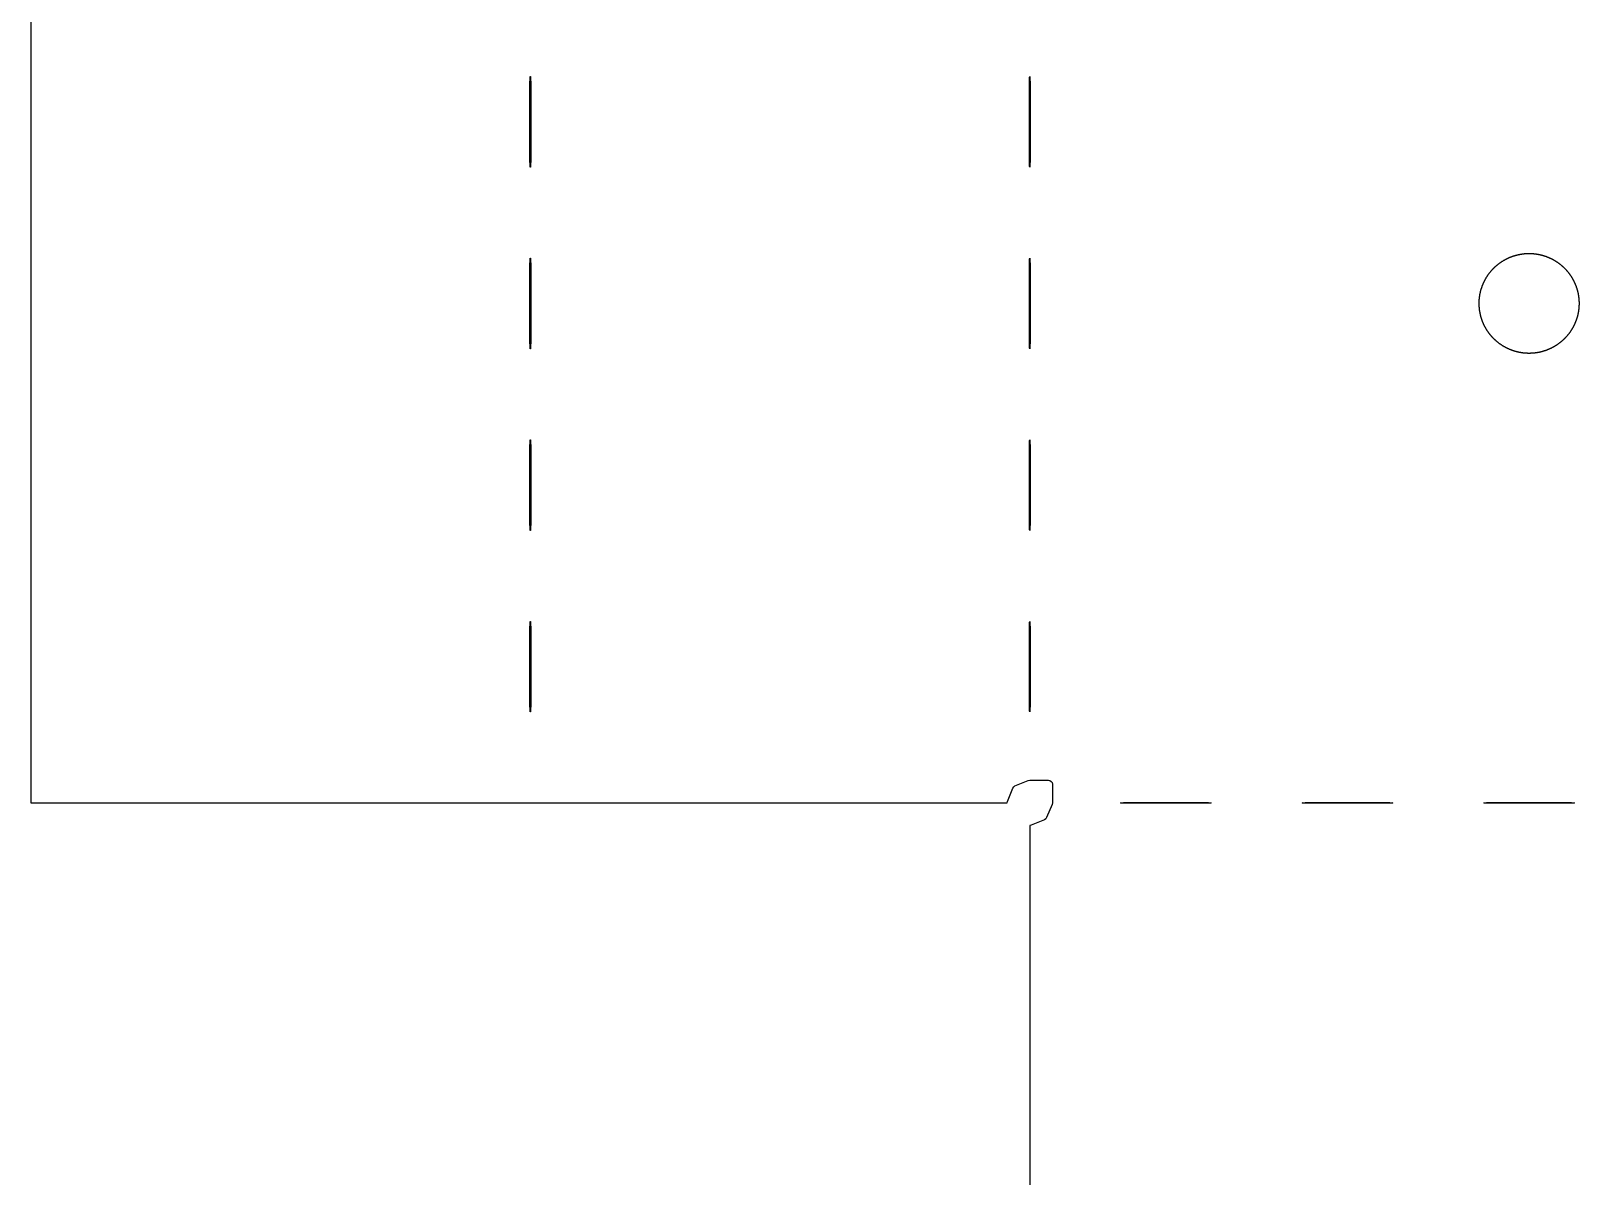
# Model space of a CAD drawing. Header units: metres. Extents: x -73 to 372, y -34 to 331.
# Drawn here: x 60.7 to 139.5, y 24.6 to 82.8 of the extents above; entities that cross this region are included whole.
import ezdxf

# ---------------------------------------------------------------- set-up
doc = ezdxf.new("R2010")
doc.units = ezdxf.units.M

msp = doc.modelspace()

# ---------------------------------------------------------------- linework, layer by layer
for points in [[(60.74, 94.359), (60.74, 43.579), (60.74, 43.576), (60.743, 43.572), (60.746, 43.57), (60.75, 43.569), (86.14, 43.569), (110.387, 43.569), (110.402, 43.646), (110.681, 44.32), (110.725, 44.385), (110.789, 44.428), (111.463, 44.707), (111.54, 44.722), (112.492, 44.722), (112.569, 44.707), (112.634, 44.664), (112.677, 44.599), (112.692, 44.522), (112.692, 43.569), (112.677, 43.493), (112.398, 42.819), (112.355, 42.754), (112.29, 42.711), (111.616, 42.432), (111.54, 42.417), (111.54, 18.169)], [(86.121, 80.007), (86.121, 80.007), (86.122, 80.201), (86.122, 80.201), (86.126, 80.366), (86.126, 80.366), (86.132, 80.476), (86.132, 80.476), (86.139, 80.51), (86.139, 80.51), (86.139, 80.51), (86.139, 80.511), (86.14, 80.511), (86.14, 80.51), (86.14, 80.51), (86.141, 80.51), (86.147, 80.476), (86.147, 80.476), (86.153, 80.366), (86.153, 80.366), (86.157, 80.201), (86.157, 80.201), (86.159, 80.007), (86.159, 80.007), (86.159, 76.405), (86.159, 76.405), (86.157, 76.21), (86.157, 76.21), (86.153, 76.046), (86.153, 76.046), (86.147, 75.936), (86.147, 75.935), (86.141, 75.902), (86.14, 75.902), (86.14, 75.901), (86.14, 75.901), (86.139, 75.901), (86.139, 75.901), (86.139, 75.902), (86.139, 75.902), (86.132, 75.935), (86.132, 75.936), (86.126, 76.046), (86.126, 76.046), (86.122, 76.21), (86.122, 76.21), (86.121, 76.405), (86.121, 76.405), (86.121, 80.007)], [(111.521, 80.007), (111.521, 80.007), (111.522, 80.201), (111.522, 80.201), (111.526, 80.366), (111.526, 80.366), (111.532, 80.476), (111.532, 80.476), (111.539, 80.51), (111.539, 80.51), (111.539, 80.51), (111.539, 80.511), (111.54, 80.511), (111.54, 80.51), (111.54, 80.51), (111.541, 80.51), (111.547, 80.476), (111.547, 80.476), (111.553, 80.366), (111.553, 80.366), (111.557, 80.201), (111.557, 80.201), (111.559, 80.007), (111.559, 80.007), (111.559, 76.405), (111.559, 76.405), (111.557, 76.21), (111.557, 76.21), (111.553, 76.046), (111.553, 76.046), (111.547, 75.936), (111.547, 75.935), (111.541, 75.902), (111.54, 75.902), (111.54, 75.901), (111.54, 75.901), (111.539, 75.901), (111.539, 75.901), (111.539, 75.902), (111.539, 75.902), (111.532, 75.935), (111.532, 75.936), (111.526, 76.046), (111.526, 76.046), (111.522, 76.21), (111.522, 76.21), (111.521, 76.405), (111.521, 76.405), (111.521, 80.007)], [(86.121, 70.771), (86.121, 70.771), (86.122, 70.965), (86.122, 70.965), (86.126, 71.13), (86.126, 71.13), (86.132, 71.24), (86.132, 71.24), (86.139, 71.273), (86.139, 71.274), (86.139, 71.274), (86.139, 71.274), (86.14, 71.274), (86.14, 71.274), (86.14, 71.274), (86.141, 71.273), (86.147, 71.24), (86.147, 71.24), (86.153, 71.13), (86.153, 71.13), (86.157, 70.965), (86.157, 70.965), (86.159, 70.771), (86.159, 70.771), (86.159, 67.168), (86.159, 67.168), (86.157, 66.974), (86.157, 66.974), (86.153, 66.809), (86.153, 66.809), (86.147, 66.699), (86.147, 66.699), (86.141, 66.666), (86.14, 66.665), (86.14, 66.665), (86.14, 66.665), (86.139, 66.665), (86.139, 66.665), (86.139, 66.665), (86.139, 66.666), (86.132, 66.699), (86.132, 66.699), (86.126, 66.809), (86.126, 66.809), (86.122, 66.974), (86.122, 66.974), (86.121, 67.168), (86.121, 67.168), (86.121, 70.771)], [(111.521, 70.771), (111.521, 70.771), (111.522, 70.965), (111.522, 70.965), (111.526, 71.13), (111.526, 71.13), (111.532, 71.24), (111.532, 71.24), (111.539, 71.273), (111.539, 71.274), (111.539, 71.274), (111.539, 71.274), (111.54, 71.274), (111.54, 71.274), (111.54, 71.274), (111.541, 71.273), (111.547, 71.24), (111.547, 71.24), (111.553, 71.13), (111.553, 71.13), (111.557, 70.965), (111.557, 70.965), (111.559, 70.771), (111.559, 70.771), (111.559, 67.168), (111.559, 67.168), (111.557, 66.974), (111.557, 66.974), (111.553, 66.809), (111.553, 66.809), (111.547, 66.699), (111.547, 66.699), (111.541, 66.666), (111.54, 66.665), (111.54, 66.665), (111.54, 66.665), (111.539, 66.665), (111.539, 66.665), (111.539, 66.665), (111.539, 66.666), (111.532, 66.699), (111.532, 66.699), (111.526, 66.809), (111.526, 66.809), (111.522, 66.974), (111.522, 66.974), (111.521, 67.168), (111.521, 67.168), (111.521, 70.771)], [(134.4, 68.97), (134.4, 68.978), (134.4, 68.992), (134.4, 68.992), (134.4, 69.006), (134.4, 69.006), (134.4, 69.02), (134.4, 69.02), (134.4, 69.035), (134.4, 69.035), (134.401, 69.049), (134.401, 69.049), (134.401, 69.063), (134.401, 69.063), (134.402, 69.077), (134.402, 69.077), (134.403, 69.092), (134.403, 69.092), (134.403, 69.106), (134.403, 69.106), (134.404, 69.12), (134.404, 69.12), (134.405, 69.134), (134.405, 69.134), (134.406, 69.149), (134.406, 69.149), (134.407, 69.163), (134.407, 69.163), (134.408, 69.177), (134.408, 69.177), (134.409, 69.191), (134.409, 69.191), (134.411, 69.205), (134.411, 69.205), (134.412, 69.22), (134.412, 69.22), (134.413, 69.234), (134.413, 69.234), (134.415, 69.248), (134.415, 69.248), (134.417, 69.262), (134.417, 69.262), (134.418, 69.276), (134.418, 69.276), (134.42, 69.29), (134.42, 69.29), (134.422, 69.304), (134.422, 69.305), (134.424, 69.319), (134.424, 69.319), (134.426, 69.333), (134.426, 69.333), (134.428, 69.347), (134.428, 69.347), (134.43, 69.361), (134.43, 69.361), (134.432, 69.375), (134.432, 69.375), (134.434, 69.389), (134.435, 69.389), (134.437, 69.403), (134.437, 69.403), (134.439, 69.417), (134.439, 69.417), (134.442, 69.431), (134.442, 69.431), (134.445, 69.445), (134.445, 69.445), (134.447, 69.459), (134.447, 69.459), (134.45, 69.473), (134.45, 69.473), (134.453, 69.487), (134.453, 69.487), (134.456, 69.501), (134.456, 69.501), (134.459, 69.515), (134.459, 69.515), (134.462, 69.529), (134.462, 69.529), (134.465, 69.543), (134.465, 69.543), (134.468, 69.557), (134.468, 69.557), (134.472, 69.571), (134.472, 69.571), (134.475, 69.584), (134.475, 69.584), (134.479, 69.598), (134.479, 69.598), (134.482, 69.612), (134.482, 69.612), (134.486, 69.626), (134.486, 69.626), (134.49, 69.64), (134.49, 69.64), (134.493, 69.653), (134.493, 69.653), (134.497, 69.667), (134.497, 69.667), (134.501, 69.681), (134.501, 69.681), (134.505, 69.694), (134.505, 69.694), (134.509, 69.708), (134.509, 69.708), (134.514, 69.722), (134.514, 69.722), (134.518, 69.735), (134.518, 69.735), (134.522, 69.749), (134.522, 69.749), (134.527, 69.762), (134.527, 69.762), (134.531, 69.776), (134.531, 69.776), (134.536, 69.789), (134.536, 69.789), (134.54, 69.803), (134.54, 69.803), (134.545, 69.816), (134.545, 69.816), (134.55, 69.83), (134.55, 69.83), (134.555, 69.843), (134.555, 69.843), (134.56, 69.857), (134.56, 69.857), (134.565, 69.87), (134.565, 69.87), (134.57, 69.883), (134.57, 69.883), (134.575, 69.896), (134.575, 69.897), (134.58, 69.91), (134.58, 69.91), (134.585, 69.923), (134.585, 69.923), (134.591, 69.936), (134.591, 69.936), (134.596, 69.949), (134.596, 69.949), (134.602, 69.962), (134.602, 69.963), (134.607, 69.976), (134.607, 69.976), (134.613, 69.989), (134.613, 69.989), (134.619, 70.002), (134.619, 70.002), (134.625, 70.015), (134.625, 70.015), (134.631, 70.028), (134.631, 70.028), (134.636, 70.041), (134.637, 70.041), (134.643, 70.054), (134.643, 70.054), (134.649, 70.066), (134.649, 70.066), (134.655, 70.079), (134.655, 70.079), (134.661, 70.092), (134.661, 70.092), (134.667, 70.105), (134.667, 70.105), (134.674, 70.118), (134.674, 70.118), (134.68, 70.13), (134.68, 70.13), (134.687, 70.143), (134.687, 70.143), (134.694, 70.156), (134.694, 70.156), (134.7, 70.168), (134.7, 70.168), (134.707, 70.181), (134.707, 70.181), (134.714, 70.193), (134.714, 70.193), (134.721, 70.206), (134.721, 70.206), (134.728, 70.218), (134.728, 70.218), (134.735, 70.23), (134.735, 70.231), (134.742, 70.243), (134.742, 70.243), (134.749, 70.255), (134.749, 70.255), (134.756, 70.267), (134.756, 70.267), (134.764, 70.28), (134.764, 70.28), (134.771, 70.292), (134.771, 70.292), (134.778, 70.304), (134.778, 70.304), (134.786, 70.316), (134.786, 70.316), (134.794, 70.328), (134.794, 70.328), (134.801, 70.34), (134.801, 70.34), (134.809, 70.352), (134.809, 70.352), (134.817, 70.364), (134.817, 70.364), (134.825, 70.376), (134.825, 70.376), (134.832, 70.388), (134.833, 70.388), (134.84, 70.4), (134.841, 70.4), (134.849, 70.411), (134.849, 70.411), (134.857, 70.423), (134.857, 70.423), (134.865, 70.435), (134.865, 70.435), (134.873, 70.446), (134.873, 70.446), (134.881, 70.458), (134.881, 70.458), (134.89, 70.47), (134.89, 70.47), (134.898, 70.481), (134.898, 70.481), (134.907, 70.492), (134.907, 70.492), (134.915, 70.504), (134.915, 70.504), (134.924, 70.515), (134.924, 70.515), (134.933, 70.526), (134.933, 70.526), (134.941, 70.538), (134.942, 70.538), (134.95, 70.549), (134.95, 70.549), (134.959, 70.56), (134.959, 70.56), (134.968, 70.571), (134.968, 70.571), (134.977, 70.582), (134.977, 70.582), (134.986, 70.593), (134.986, 70.593), (134.995, 70.604), (134.995, 70.604), (135.005, 70.615), (135.005, 70.615), (135.014, 70.626), (135.014, 70.626), (135.023, 70.637), (135.023, 70.637), (135.033, 70.647), (135.033, 70.647), (135.042, 70.658), (135.042, 70.658), (135.052, 70.669), (135.052, 70.669), (135.061, 70.679), (135.061, 70.679), (135.071, 70.69), (135.071, 70.69), (135.08, 70.7), (135.08, 70.7), (135.09, 70.711), (135.09, 70.711), (135.1, 70.721), (135.1, 70.721), (135.11, 70.731), (135.11, 70.731), (135.12, 70.741), (135.12, 70.741), (135.13, 70.752), (135.13, 70.752), (135.14, 70.762), (135.14, 70.762), (135.15, 70.772), (135.15, 70.772), (135.16, 70.782), (135.16, 70.782), (135.17, 70.792), (135.17, 70.792), (135.18, 70.802), (135.18, 70.802), (135.191, 70.812), (135.191, 70.812), (135.201, 70.821), (135.201, 70.821), (135.212, 70.831), (135.212, 70.831), (135.222, 70.841), (135.222, 70.841), (135.233, 70.85), (135.233, 70.85), (135.243, 70.86), (135.243, 70.86), (135.254, 70.869), (135.254, 70.869), (135.264, 70.879), (135.264, 70.879), (135.275, 70.888), (135.275, 70.888), (135.286, 70.897), (135.286, 70.898), (135.297, 70.907), (135.297, 70.907), (135.308, 70.916), (135.308, 70.916), (135.319, 70.925), (135.319, 70.925), (135.33, 70.934), (135.33, 70.934), (135.341, 70.943), (135.341, 70.943), (135.352, 70.952), (135.352, 70.952), (135.363, 70.961), (135.363, 70.961), (135.374, 70.97), (135.374, 70.97), (135.385, 70.978), (135.385, 70.979), (135.397, 70.987), (135.397, 70.987), (135.408, 70.996), (135.408, 70.996), (135.419, 71.004), (135.42, 71.004), (135.431, 71.013), (135.431, 71.013), (135.442, 71.021), (135.442, 71.021), (135.454, 71.03), (135.454, 71.03), (135.466, 71.038), (135.466, 71.038), (135.477, 71.046), (135.477, 71.046), (135.489, 71.054), (135.489, 71.054), (135.501, 71.063), (135.501, 71.063), (135.512, 71.071), (135.512, 71.071), (135.524, 71.079), (135.524, 71.079), (135.536, 71.086), (135.536, 71.086), (135.548, 71.094), (135.548, 71.094), (135.56, 71.102), (135.56, 71.102), (135.572, 71.11), (135.572, 71.11), (135.584, 71.117), (135.584, 71.117), (135.596, 71.125), (135.596, 71.125), (135.608, 71.132), (135.608, 71.133), (135.62, 71.14), (135.62, 71.14), (135.632, 71.147), (135.632, 71.147), (135.645, 71.155), (135.645, 71.155), (135.657, 71.162), (135.657, 71.162), (135.669, 71.169), (135.669, 71.169), (135.682, 71.176), (135.682, 71.176), (135.694, 71.183), (135.694, 71.183), (135.706, 71.19), (135.707, 71.19), (135.719, 71.197), (135.719, 71.197), (135.731, 71.204), (135.732, 71.204), (135.744, 71.211), (135.744, 71.211), (135.757, 71.217), (135.757, 71.217), (135.769, 71.224), (135.769, 71.224), (135.782, 71.23), (135.782, 71.23), (135.795, 71.237), (135.795, 71.237), (135.807, 71.243), (135.807, 71.243), (135.82, 71.25), (135.82, 71.25), (135.833, 71.256), (135.833, 71.256), (135.846, 71.262), (135.846, 71.262), (135.859, 71.268), (135.859, 71.268), (135.872, 71.274), (135.872, 71.274), (135.885, 71.28), (135.885, 71.28), (135.898, 71.286), (135.898, 71.286), (135.911, 71.292), (135.911, 71.292), (135.924, 71.297), (135.924, 71.297), (135.937, 71.303), (135.937, 71.303), (135.95, 71.309), (135.95, 71.309), (135.963, 71.314), (135.963, 71.314), (135.976, 71.32), (135.976, 71.32), (135.989, 71.325), (135.989, 71.325), (136.003, 71.33), (136.003, 71.33), (136.016, 71.336), (136.016, 71.336), (136.029, 71.341), (136.029, 71.341), (136.042, 71.346), (136.043, 71.346), (136.056, 71.351), (136.056, 71.351), (136.069, 71.356), (136.069, 71.356), (136.083, 71.361), (136.083, 71.361), (136.096, 71.365), (136.096, 71.365), (136.109, 71.37), (136.11, 71.37), (136.123, 71.375), (136.123, 71.375), (136.136, 71.379), (136.137, 71.379), (136.15, 71.384), (136.15, 71.384), (136.164, 71.388), (136.164, 71.388), (136.177, 71.392), (136.177, 71.392), (136.191, 71.397), (136.191, 71.397), (136.204, 71.401), (136.204, 71.401), (136.218, 71.405), (136.218, 71.405), (136.232, 71.409), (136.232, 71.409), (136.245, 71.413), (136.246, 71.413), (136.259, 71.417), (136.259, 71.417), (136.273, 71.42), (136.273, 71.42), (136.287, 71.424), (136.287, 71.424), (136.3, 71.428), (136.301, 71.428), (136.314, 71.431), (136.314, 71.431), (136.328, 71.435), (136.328, 71.435), (136.342, 71.438), (136.342, 71.438), (136.356, 71.441), (136.356, 71.442), (136.37, 71.445), (136.37, 71.445), (136.384, 71.448), (136.384, 71.448), (136.397, 71.451), (136.398, 71.451), (136.411, 71.454), (136.412, 71.454), (136.425, 71.457), (136.425, 71.457), (136.439, 71.46), (136.439, 71.46), (136.453, 71.463), (136.453, 71.463), (136.467, 71.465), (136.467, 71.465), (136.481, 71.468), (136.481, 71.468), (136.495, 71.47), (136.495, 71.47), (136.509, 71.473), (136.509, 71.473), (136.523, 71.475), (136.524, 71.475), (136.538, 71.477), (136.538, 71.477), (136.552, 71.48), (136.552, 71.48), (136.566, 71.482), (136.566, 71.482), (136.58, 71.484), (136.58, 71.484), (136.594, 71.486), (136.594, 71.486), (136.608, 71.488), (136.608, 71.488), (136.622, 71.49), (136.622, 71.49), (136.636, 71.491), (136.636, 71.491), (136.651, 71.493), (136.651, 71.493), (136.665, 71.495), (136.665, 71.495), (136.679, 71.496), (136.679, 71.496), (136.693, 71.497), (136.693, 71.497), (136.707, 71.499), (136.707, 71.499), (136.721, 71.5), (136.722, 71.5), (136.736, 71.501), (136.736, 71.501), (136.75, 71.502), (136.75, 71.502), (136.764, 71.503), (136.764, 71.503), (136.778, 71.504), (136.778, 71.504), (136.793, 71.505), (136.793, 71.505), (136.807, 71.506), (136.807, 71.506), (136.821, 71.507), (136.821, 71.507), (136.835, 71.507), (136.835, 71.507), (136.849, 71.508), (136.85, 71.508), (136.864, 71.508), (136.864, 71.508), (136.878, 71.509), (136.878, 71.509), (136.892, 71.509), (136.892, 71.509), (136.906, 71.509), (136.907, 71.509), (136.921, 71.509), (136.921, 71.509), (136.935, 71.509), (136.935, 71.509), (136.949, 71.509), (136.949, 71.509), (136.963, 71.509), (136.964, 71.509), (136.978, 71.509), (136.978, 71.509), (136.992, 71.509), (136.992, 71.509), (137.006, 71.509), (137.006, 71.509), (137.02, 71.508), (137.021, 71.508), (137.035, 71.508), (137.035, 71.508), (137.049, 71.507), (137.049, 71.507), (137.063, 71.506), (137.063, 71.506), (137.077, 71.506), (137.078, 71.506), (137.092, 71.505), (137.092, 71.505), (137.106, 71.504), (137.106, 71.504), (137.12, 71.503), (137.12, 71.503), (137.134, 71.502), (137.134, 71.502), (137.149, 71.501), (137.149, 71.501), (137.163, 71.5), (137.163, 71.5), (137.177, 71.498), (137.177, 71.498), (137.191, 71.497), (137.191, 71.497), (137.205, 71.496), (137.205, 71.496), (137.219, 71.494), (137.22, 71.494), (137.234, 71.492), (137.234, 71.492), (137.248, 71.491), (137.248, 71.491), (137.262, 71.489), (137.262, 71.489), (137.276, 71.487), (137.276, 71.487), (137.29, 71.485), (137.29, 71.485), (137.304, 71.483), (137.304, 71.483), (137.318, 71.481), (137.319, 71.481), (137.333, 71.479), (137.333, 71.479), (137.347, 71.477), (137.347, 71.477), (137.361, 71.474), (137.361, 71.474), (137.375, 71.472), (137.375, 71.472), (137.389, 71.469), (137.389, 71.469), (137.403, 71.467), (137.403, 71.467), (137.417, 71.464), (137.417, 71.464), (137.431, 71.462), (137.431, 71.462), (137.445, 71.459), (137.445, 71.459), (137.459, 71.456), (137.459, 71.456), (137.473, 71.453), (137.473, 71.453), (137.487, 71.45), (137.487, 71.45), (137.501, 71.447), (137.501, 71.447), (137.514, 71.444), (137.514, 71.444), (137.528, 71.44), (137.528, 71.44), (137.542, 71.437), (137.542, 71.437), (137.556, 71.434), (137.556, 71.434), (137.57, 71.43), (137.57, 71.43), (137.584, 71.427), (137.584, 71.426), (137.597, 71.423), (137.597, 71.423), (137.611, 71.419), (137.611, 71.419), (137.625, 71.415), (137.625, 71.415), (137.639, 71.411), (137.639, 71.411), (137.652, 71.407), (137.652, 71.407), (137.666, 71.403), (137.666, 71.403), (137.68, 71.399), (137.68, 71.399), (137.693, 71.395), (137.693, 71.395), (137.707, 71.391), (137.707, 71.391), (137.72, 71.387), (137.72, 71.386), (137.734, 71.382), (137.734, 71.382), (137.747, 71.378), (137.748, 71.378), (137.761, 71.373), (137.761, 71.373), (137.774, 71.368), (137.775, 71.368), (137.788, 71.364), (137.788, 71.364), (137.801, 71.359), (137.801, 71.359), (137.815, 71.354), (137.815, 71.354), (137.828, 71.349), (137.828, 71.349), (137.841, 71.344), (137.842, 71.344), (137.855, 71.339), (137.855, 71.339), (137.868, 71.334), (137.868, 71.334), (137.881, 71.328), (137.881, 71.328), (137.894, 71.323), (137.895, 71.323), (137.908, 71.318), (137.908, 71.318), (137.921, 71.312), (137.921, 71.312), (137.934, 71.307), (137.934, 71.307), (137.947, 71.301), (137.947, 71.301), (137.96, 71.295), (137.96, 71.295), (137.973, 71.29), (137.973, 71.29), (137.986, 71.284), (137.986, 71.284), (137.999, 71.278), (137.999, 71.278), (138.012, 71.272), (138.012, 71.272), (138.025, 71.266), (138.025, 71.266), (138.038, 71.26), (138.038, 71.26), (138.051, 71.254), (138.051, 71.254), (138.064, 71.247), (138.064, 71.247), (138.076, 71.241), (138.076, 71.241), (138.089, 71.235), (138.089, 71.235), (138.102, 71.228), (138.102, 71.228), (138.114, 71.221), (138.114, 71.221), (138.127, 71.215), (138.127, 71.215), (138.14, 71.208), (138.14, 71.208), (138.152, 71.201), (138.152, 71.201), (138.165, 71.195), (138.165, 71.195), (138.177, 71.188), (138.177, 71.188), (138.19, 71.181), (138.19, 71.181), (138.202, 71.174), (138.202, 71.174), (138.214, 71.167), (138.214, 71.166), (138.227, 71.159), (138.227, 71.159), (138.239, 71.152), (138.239, 71.152), (138.251, 71.145), (138.251, 71.145), (138.263, 71.137), (138.263, 71.137), (138.275, 71.13), (138.275, 71.13), (138.288, 71.122), (138.288, 71.122), (138.3, 71.115), (138.3, 71.115), (138.312, 71.107), (138.312, 71.107), (138.324, 71.099), (138.324, 71.099), (138.335, 71.092), (138.336, 71.092), (138.347, 71.084), (138.347, 71.084), (138.359, 71.076), (138.359, 71.076), (138.371, 71.068), (138.371, 71.068), (138.383, 71.06), (138.383, 71.06), (138.394, 71.052), (138.395, 71.051), (138.406, 71.043), (138.406, 71.043), (138.418, 71.035), (138.418, 71.035), (138.429, 71.027), (138.429, 71.027), (138.441, 71.018), (138.441, 71.018), (138.452, 71.01), (138.452, 71.01), (138.464, 71.001), (138.464, 71.001), (138.475, 70.993), (138.475, 70.993), (138.486, 70.984), (138.487, 70.984), (138.498, 70.975), (138.498, 70.975), (138.509, 70.967), (138.509, 70.967), (138.52, 70.958), (138.52, 70.958), (138.531, 70.949), (138.531, 70.949), (138.542, 70.94), (138.542, 70.94), (138.553, 70.931), (138.553, 70.931), (138.564, 70.922), (138.564, 70.922), (138.575, 70.913), (138.575, 70.913), (138.586, 70.903), (138.586, 70.903), (138.597, 70.894), (138.597, 70.894), (138.608, 70.885), (138.608, 70.885), (138.619, 70.875), (138.619, 70.875), (138.629, 70.866), (138.629, 70.866), (138.64, 70.857), (138.64, 70.856), (138.65, 70.847), (138.65, 70.847), (138.661, 70.837), (138.661, 70.837), (138.671, 70.828), (138.671, 70.828), (138.682, 70.818), (138.682, 70.818), (138.692, 70.808), (138.692, 70.808), (138.702, 70.798), (138.702, 70.798), (138.713, 70.788), (138.713, 70.788), (138.723, 70.778), (138.723, 70.778), (138.733, 70.768), (138.733, 70.768), (138.743, 70.758), (138.743, 70.758), (138.753, 70.748), (138.753, 70.748), (138.763, 70.738), (138.763, 70.738), (138.773, 70.728), (138.773, 70.728), (138.783, 70.717), (138.783, 70.717), (138.792, 70.707), (138.793, 70.707), (138.802, 70.696), (138.802, 70.696), (138.812, 70.686), (138.812, 70.686), (138.821, 70.675), (138.822, 70.675), (138.831, 70.665), (138.831, 70.665), (138.84, 70.654), (138.841, 70.654), (138.85, 70.644), (138.85, 70.643), (138.859, 70.633), (138.859, 70.633), (138.869, 70.622), (138.869, 70.622), (138.878, 70.611), (138.878, 70.611), (138.887, 70.6), (138.887, 70.6), (138.896, 70.589), (138.896, 70.589), (138.905, 70.578), (138.905, 70.578), (138.914, 70.567), (138.914, 70.567), (138.923, 70.556), (138.923, 70.556), (138.932, 70.545), (138.932, 70.545), (138.941, 70.534), (138.941, 70.534), (138.95, 70.522), (138.95, 70.522), (138.958, 70.511), (138.958, 70.511), (138.967, 70.5), (138.967, 70.5), (138.975, 70.488), (138.975, 70.488), (138.984, 70.477), (138.984, 70.477), (138.992, 70.465), (138.992, 70.465), (139.001, 70.454), (139.001, 70.454), (139.009, 70.442), (139.009, 70.442), (139.017, 70.431), (139.017, 70.431), (139.025, 70.419), (139.025, 70.419), (139.033, 70.407), (139.034, 70.407), (139.042, 70.396), (139.042, 70.395), (139.049, 70.384), (139.05, 70.384), (139.057, 70.372), (139.057, 70.372), (139.065, 70.36), (139.065, 70.36), (139.073, 70.348), (139.073, 70.348), (139.081, 70.336), (139.081, 70.336), (139.088, 70.324), (139.088, 70.324), (139.096, 70.312), (139.096, 70.312), (139.103, 70.3), (139.103, 70.3), (139.111, 70.288), (139.111, 70.288), (139.118, 70.275), (139.118, 70.275), (139.125, 70.263), (139.126, 70.263), (139.133, 70.251), (139.133, 70.251), (139.14, 70.239), (139.14, 70.238), (139.147, 70.226), (139.147, 70.226), (139.154, 70.214), (139.154, 70.214), (139.161, 70.201), (139.161, 70.201), (139.168, 70.189), (139.168, 70.189), (139.175, 70.176), (139.175, 70.176), (139.181, 70.164), (139.181, 70.164), (139.188, 70.151), (139.188, 70.151), (139.195, 70.138), (139.195, 70.138), (139.201, 70.126), (139.201, 70.126), (139.208, 70.113), (139.208, 70.113), (139.214, 70.1), (139.214, 70.1), (139.22, 70.088), (139.22, 70.087), (139.227, 70.075), (139.227, 70.075), (139.233, 70.062), (139.233, 70.062), (139.239, 70.049), (139.239, 70.049), (139.245, 70.036), (139.245, 70.036), (139.251, 70.023), (139.251, 70.023), (139.257, 70.01), (139.257, 70.01), (139.262, 69.997), (139.262, 69.997), (139.268, 69.984), (139.268, 69.984), (139.274, 69.971), (139.274, 69.971), (139.279, 69.958), (139.279, 69.958), (139.285, 69.945), (139.285, 69.945), (139.29, 69.932), (139.29, 69.931), (139.296, 69.918), (139.296, 69.918), (139.301, 69.905), (139.301, 69.905), (139.306, 69.892), (139.306, 69.892), (139.311, 69.879), (139.311, 69.878), (139.316, 69.865), (139.316, 69.865), (139.321, 69.852), (139.321, 69.852), (139.326, 69.838), (139.326, 69.838), (139.331, 69.825), (139.331, 69.825), (139.336, 69.812), (139.336, 69.812), (139.341, 69.798), (139.341, 69.798), (139.345, 69.785), (139.345, 69.785), (139.35, 69.771), (139.35, 69.771), (139.354, 69.758), (139.354, 69.758), (139.359, 69.744), (139.359, 69.744), (139.363, 69.73), (139.363, 69.73), (139.367, 69.717), (139.367, 69.717), (139.371, 69.703), (139.371, 69.703), (139.375, 69.69), (139.375, 69.689), (139.379, 69.676), (139.379, 69.676), (139.383, 69.662), (139.383, 69.662), (139.387, 69.648), (139.387, 69.648), (139.391, 69.635), (139.391, 69.635), (139.395, 69.621), (139.395, 69.621), (139.398, 69.607), (139.398, 69.607), (139.402, 69.593), (139.402, 69.593), (139.405, 69.58), (139.405, 69.579), (139.409, 69.566), (139.409, 69.566), (139.412, 69.552), (139.412, 69.552), (139.415, 69.538), (139.415, 69.538), (139.418, 69.524), (139.418, 69.524), (139.421, 69.51), (139.421, 69.51), (139.424, 69.496), (139.424, 69.496), (139.427, 69.482), (139.427, 69.482), (139.43, 69.468), (139.43, 69.468), (139.433, 69.454), (139.433, 69.454), (139.436, 69.44), (139.436, 69.44), (139.438, 69.426), (139.438, 69.426), (139.441, 69.412), (139.441, 69.412), (139.443, 69.398), (139.443, 69.398), (139.446, 69.384), (139.446, 69.384), (139.448, 69.37), (139.448, 69.37), (139.45, 69.356), (139.45, 69.356), (139.452, 69.342), (139.452, 69.342), (139.454, 69.328), (139.454, 69.328), (139.456, 69.314), (139.456, 69.314), (139.458, 69.3), (139.458, 69.299), (139.46, 69.285), (139.46, 69.285), (139.462, 69.271), (139.462, 69.271), (139.463, 69.257), (139.463, 69.257), (139.465, 69.243), (139.465, 69.243), (139.466, 69.229), (139.466, 69.229), (139.468, 69.215), (139.468, 69.214), (139.469, 69.2), (139.469, 69.2), (139.47, 69.186), (139.47, 69.186), (139.472, 69.172), (139.472, 69.172), (139.473, 69.158), (139.473, 69.158), (139.474, 69.144), (139.474, 69.143), (139.475, 69.129), (139.475, 69.129), (139.475, 69.115), (139.475, 69.115), (139.476, 69.101), (139.476, 69.101), (139.477, 69.087), (139.477, 69.087), (139.478, 69.072), (139.478, 69.072), (139.478, 69.058), (139.478, 69.058), (139.479, 69.044), (139.479, 69.044), (139.479, 69.03), (139.479, 69.03), (139.479, 69.015), (139.479, 69.015), (139.479, 69.001), (139.479, 69.001), (139.48, 68.987), (139.48, 68.987), (139.48, 68.973), (139.48, 68.973), (139.48, 68.958), (139.48, 68.958), (139.479, 68.944), (139.479, 68.944), (139.479, 68.93), (139.479, 68.93), (139.479, 68.916), (139.479, 68.915), (139.479, 68.901), (139.479, 68.901), (139.478, 68.887), (139.478, 68.887), (139.478, 68.873), (139.478, 68.873), (139.477, 68.859), (139.477, 68.859), (139.477, 68.844), (139.477, 68.844), (139.476, 68.83), (139.476, 68.83), (139.475, 68.816), (139.475, 68.816), (139.474, 68.802), (139.474, 68.802), (139.473, 68.787), (139.473, 68.787), (139.472, 68.773), (139.472, 68.773), (139.471, 68.759), (139.471, 68.759), (139.47, 68.745), (139.47, 68.745), (139.468, 68.731), (139.468, 68.731), (139.467, 68.716), (139.467, 68.716), (139.465, 68.702), (139.465, 68.702), (139.464, 68.688), (139.464, 68.688), (139.462, 68.674), (139.462, 68.674), (139.461, 68.66), (139.461, 68.66), (139.459, 68.646), (139.459, 68.646), (139.457, 68.631), (139.457, 68.631), (139.455, 68.617), (139.455, 68.617), (139.453, 68.603), (139.453, 68.603), (139.451, 68.589), (139.451, 68.589), (139.449, 68.575), (139.449, 68.575), (139.447, 68.561), (139.447, 68.561), (139.444, 68.547), (139.444, 68.547), (139.442, 68.533), (139.442, 68.533), (139.439, 68.519), (139.439, 68.519), (139.437, 68.505), (139.437, 68.505), (139.434, 68.491), (139.434, 68.491), (139.431, 68.477), (139.431, 68.477), (139.429, 68.463), (139.429, 68.463), (139.426, 68.449), (139.426, 68.449), (139.423, 68.435), (139.423, 68.435), (139.42, 68.421), (139.42, 68.421), (139.417, 68.407), (139.417, 68.407), (139.413, 68.393), (139.413, 68.393), (139.41, 68.379), (139.41, 68.379), (139.407, 68.365), (139.407, 68.365), (139.403, 68.352), (139.403, 68.352), (139.4, 68.338), (139.4, 68.338), (139.396, 68.324), (139.396, 68.324), (139.393, 68.31), (139.393, 68.31), (139.389, 68.296), (139.389, 68.296), (139.385, 68.283), (139.385, 68.283), (139.381, 68.269), (139.381, 68.269), (139.377, 68.255), (139.377, 68.255), (139.373, 68.242), (139.373, 68.242), (139.369, 68.228), (139.369, 68.228), (139.365, 68.214), (139.365, 68.214), (139.36, 68.201), (139.36, 68.201), (139.356, 68.187), (139.356, 68.187), (139.352, 68.174), (139.352, 68.174), (139.347, 68.16), (139.347, 68.16), (139.343, 68.147), (139.343, 68.147), (139.338, 68.133), (139.338, 68.133), (139.333, 68.12), (139.333, 68.12), (139.328, 68.106), (139.328, 68.106), (139.324, 68.093), (139.324, 68.093), (139.319, 68.08), (139.319, 68.08), (139.314, 68.066), (139.314, 68.066), (139.308, 68.053), (139.308, 68.053), (139.303, 68.04), (139.303, 68.04), (139.298, 68.026), (139.298, 68.026), (139.293, 68.013), (139.293, 68.013), (139.287, 68), (139.287, 68), (139.282, 67.987), (139.282, 67.987), (139.276, 67.974), (139.276, 67.974), (139.271, 67.961), (139.271, 67.961), (139.265, 67.948), (139.265, 67.947), (139.259, 67.935), (139.259, 67.934), (139.253, 67.922), (139.253, 67.921), (139.247, 67.909), (139.247, 67.908), (139.241, 67.896), (139.241, 67.896), (139.235, 67.883), (139.235, 67.883), (139.229, 67.87), (139.229, 67.87), (139.223, 67.857), (139.223, 67.857), (139.217, 67.844), (139.217, 67.844), (139.21, 67.831), (139.21, 67.831), (139.204, 67.819), (139.204, 67.819), (139.197, 67.806), (139.197, 67.806), (139.191, 67.793), (139.191, 67.793), (139.184, 67.781), (139.184, 67.781), (139.178, 67.768), (139.178, 67.768), (139.171, 67.756), (139.171, 67.756), (139.164, 67.743), (139.164, 67.743), (139.157, 67.731), (139.157, 67.731), (139.15, 67.718), (139.15, 67.718), (139.143, 67.706), (139.143, 67.706), (139.136, 67.694), (139.136, 67.693), (139.129, 67.681), (139.129, 67.681), (139.121, 67.669), (139.121, 67.669), (139.114, 67.657), (139.114, 67.657), (139.107, 67.645), (139.107, 67.644), (139.099, 67.632), (139.099, 67.632), (139.092, 67.62), (139.092, 67.62), (139.084, 67.608), (139.084, 67.608), (139.076, 67.596), (139.076, 67.596), (139.069, 67.584), (139.069, 67.584), (139.061, 67.572), (139.061, 67.572), (139.053, 67.56), (139.053, 67.56), (139.045, 67.549), (139.045, 67.549), (139.037, 67.537), (139.037, 67.537), (139.029, 67.525), (139.029, 67.525), (139.021, 67.513), (139.021, 67.513), (139.013, 67.502), (139.013, 67.502), (139.004, 67.49), (139.004, 67.49), (138.996, 67.479), (138.996, 67.478), (138.988, 67.467), (138.988, 67.467), (138.979, 67.456), (138.979, 67.455), (138.971, 67.444), (138.971, 67.444), (138.962, 67.433), (138.962, 67.433), (138.953, 67.421), (138.953, 67.421), (138.945, 67.41), (138.945, 67.41), (138.936, 67.399), (138.936, 67.399), (138.927, 67.388), (138.927, 67.388), (138.918, 67.377), (138.918, 67.377), (138.909, 67.366), (138.909, 67.365), (138.9, 67.355), (138.9, 67.354), (138.891, 67.344), (138.891, 67.343), (138.882, 67.333), (138.882, 67.333), (138.873, 67.322), (138.873, 67.322), (138.863, 67.311), (138.863, 67.311), (138.854, 67.3), (138.854, 67.3), (138.845, 67.289), (138.845, 67.289), (138.835, 67.279), (138.835, 67.279), (138.826, 67.268), (138.826, 67.268), (138.816, 67.258), (138.816, 67.258), (138.806, 67.247), (138.806, 67.247), (138.797, 67.237), (138.797, 67.237), (138.787, 67.226), (138.787, 67.226), (138.777, 67.216), (138.777, 67.216), (138.767, 67.206), (138.767, 67.206), (138.757, 67.195), (138.757, 67.195), (138.747, 67.185), (138.747, 67.185), (138.737, 67.175), (138.737, 67.175), (138.727, 67.165), (138.727, 67.165), (138.717, 67.155), (138.717, 67.155), (138.707, 67.145), (138.707, 67.145), (138.697, 67.135), (138.697, 67.135), (138.686, 67.125), (138.686, 67.125), (138.676, 67.116), (138.676, 67.116), (138.665, 67.106), (138.665, 67.106), (138.655, 67.096), (138.655, 67.096), (138.644, 67.087), (138.644, 67.087), (138.634, 67.077), (138.634, 67.077), (138.623, 67.068), (138.623, 67.068), (138.612, 67.058), (138.612, 67.058), (138.602, 67.049), (138.602, 67.049), (138.591, 67.04), (138.591, 67.039), (138.58, 67.03), (138.58, 67.03), (138.569, 67.021), (138.569, 67.021), (138.558, 67.012), (138.558, 67.012), (138.547, 67.003), (138.547, 67.003), (138.536, 66.994), (138.536, 66.994), (138.525, 66.985), (138.525, 66.985), (138.514, 66.976), (138.514, 66.976), (138.503, 66.967), (138.503, 66.967), (138.491, 66.959), (138.491, 66.959), (138.48, 66.95), (138.48, 66.95), (138.469, 66.941), (138.469, 66.941), (138.457, 66.933), (138.457, 66.933), (138.446, 66.924), (138.446, 66.924), (138.434, 66.916), (138.434, 66.916), (138.423, 66.908), (138.423, 66.907), (138.411, 66.899), (138.411, 66.899), (138.4, 66.891), (138.399, 66.891), (138.388, 66.883), (138.388, 66.883), (138.376, 66.875), (138.376, 66.875), (138.364, 66.867), (138.364, 66.867), (138.353, 66.859), (138.352, 66.859), (138.341, 66.851), (138.341, 66.851), (138.329, 66.843), (138.329, 66.843), (138.317, 66.835), (138.317, 66.835), (138.305, 66.828), (138.305, 66.828), (138.293, 66.82), (138.293, 66.82), (138.281, 66.812), (138.281, 66.812), (138.269, 66.805), (138.268, 66.805), (138.256, 66.797), (138.256, 66.797), (138.244, 66.79), (138.244, 66.79), (138.232, 66.783), (138.232, 66.783), (138.22, 66.776), (138.22, 66.776), (138.207, 66.768), (138.207, 66.768), (138.195, 66.761), (138.195, 66.761), (138.183, 66.754), (138.182, 66.754), (138.17, 66.747), (138.17, 66.747), (138.158, 66.741), (138.157, 66.741), (138.145, 66.734), (138.145, 66.734), (138.132, 66.727), (138.132, 66.727), (138.12, 66.72), (138.12, 66.72), (138.107, 66.714), (138.107, 66.714), (138.095, 66.707), (138.094, 66.707), (138.082, 66.701), (138.082, 66.701), (138.069, 66.694), (138.069, 66.694), (138.056, 66.688), (138.056, 66.688), (138.043, 66.682), (138.043, 66.682), (138.031, 66.676), (138.031, 66.676), (138.018, 66.67), (138.018, 66.67), (138.005, 66.664), (138.005, 66.664), (137.992, 66.658), (137.992, 66.658), (137.979, 66.652), (137.979, 66.652), (137.966, 66.646), (137.966, 66.646), (137.953, 66.64), (137.953, 66.64), (137.94, 66.635), (137.94, 66.635), (137.927, 66.629), (137.926, 66.629), (137.913, 66.624), (137.913, 66.624), (137.9, 66.618), (137.9, 66.618), (137.887, 66.613), (137.887, 66.613), (137.874, 66.608), (137.874, 66.607), (137.861, 66.602), (137.86, 66.602), (137.847, 66.597), (137.847, 66.597), (137.834, 66.592), (137.834, 66.592), (137.821, 66.587), (137.82, 66.587), (137.807, 66.582), (137.807, 66.582), (137.794, 66.577), (137.794, 66.577), (137.78, 66.573), (137.78, 66.573), (137.767, 66.568), (137.767, 66.568), (137.753, 66.563), (137.753, 66.563), (137.74, 66.559), (137.74, 66.559), (137.726, 66.554), (137.726, 66.554), (137.713, 66.55), (137.713, 66.55), (137.699, 66.546), (137.699, 66.546), (137.686, 66.541), (137.685, 66.541), (137.672, 66.537), (137.672, 66.537), (137.658, 66.533), (137.658, 66.533), (137.645, 66.529), (137.644, 66.529), (137.631, 66.525), (137.631, 66.525), (137.617, 66.522), (137.617, 66.521), (137.603, 66.518), (137.603, 66.518), (137.59, 66.514), (137.59, 66.514), (137.576, 66.51), (137.576, 66.51), (137.562, 66.507), (137.562, 66.507), (137.548, 66.503), (137.548, 66.503), (137.534, 66.5), (137.534, 66.5), (137.52, 66.497), (137.52, 66.497), (137.507, 66.494), (137.506, 66.494), (137.493, 66.49), (137.493, 66.49), (137.479, 66.487), (137.479, 66.487), (137.465, 66.484), (137.465, 66.484), (137.451, 66.481), (137.451, 66.481), (137.437, 66.479), (137.437, 66.479), (137.423, 66.476), (137.423, 66.476), (137.409, 66.473), (137.409, 66.473), (137.395, 66.471), (137.395, 66.471), (137.381, 66.468), (137.381, 66.468), (137.367, 66.466), (137.367, 66.466), (137.353, 66.463), (137.353, 66.463), (137.339, 66.461), (137.339, 66.461), (137.325, 66.459), (137.324, 66.459), (137.31, 66.457), (137.31, 66.457), (137.296, 66.455), (137.296, 66.455), (137.282, 66.453), (137.282, 66.453), (137.268, 66.451), (137.268, 66.451), (137.254, 66.449), (137.254, 66.449), (137.24, 66.447), (137.24, 66.447), (137.226, 66.446), (137.226, 66.446), (137.211, 66.444), (137.211, 66.444), (137.197, 66.443), (137.197, 66.443), (137.183, 66.441), (137.183, 66.441), (137.169, 66.44), (137.169, 66.44), (137.155, 66.439), (137.155, 66.439), (137.141, 66.437), (137.14, 66.437), (137.126, 66.436), (137.126, 66.436), (137.112, 66.435), (137.112, 66.435), (137.098, 66.434), (137.098, 66.434), (137.084, 66.434), (137.084, 66.434), (137.069, 66.433), (137.069, 66.433), (137.055, 66.432), (137.055, 66.432), (137.041, 66.432), (137.041, 66.432), (137.027, 66.431), (137.027, 66.431), (137.012, 66.431), (137.012, 66.431), (136.998, 66.43), (136.998, 66.43), (136.984, 66.43), (136.984, 66.43), (136.97, 66.43), (136.97, 66.43), (136.955, 66.43), (136.955, 66.43), (136.941, 66.429), (136.941, 66.429), (136.927, 66.43), (136.927, 66.43), (136.913, 66.43), (136.913, 66.43), (136.898, 66.43), (136.898, 66.43), (136.884, 66.43), (136.884, 66.43), (136.87, 66.43), (136.87, 66.43), (136.856, 66.431), (136.856, 66.431), (136.841, 66.431), (136.841, 66.431), (136.827, 66.432), (136.827, 66.432), (136.813, 66.433), (136.813, 66.433), (136.799, 66.433), (136.799, 66.433), (136.784, 66.434), (136.784, 66.434), (136.77, 66.435), (136.77, 66.435), (136.756, 66.436), (136.756, 66.436), (136.742, 66.437), (136.742, 66.437), (136.728, 66.438), (136.728, 66.438), (136.713, 66.44), (136.713, 66.44), (136.699, 66.441), (136.699, 66.441), (136.685, 66.442), (136.685, 66.442), (136.671, 66.444), (136.671, 66.444), (136.657, 66.445), (136.657, 66.445), (136.643, 66.447), (136.642, 66.447), (136.628, 66.449), (136.628, 66.449), (136.614, 66.45), (136.614, 66.45), (136.6, 66.452), (136.6, 66.452), (136.586, 66.454), (136.586, 66.454), (136.572, 66.456), (136.572, 66.456), (136.558, 66.458), (136.558, 66.458), (136.544, 66.461), (136.544, 66.461), (136.53, 66.463), (136.53, 66.463), (136.516, 66.465), (136.515, 66.465), (136.501, 66.468), (136.501, 66.468), (136.487, 66.47), (136.487, 66.47), (136.473, 66.473), (136.473, 66.473), (136.459, 66.475), (136.459, 66.475), (136.445, 66.478), (136.445, 66.478), (136.431, 66.481), (136.431, 66.481), (136.417, 66.484), (136.417, 66.484), (136.404, 66.487), (136.403, 66.487), (136.39, 66.49), (136.39, 66.49), (136.376, 66.493), (136.376, 66.493), (136.362, 66.496), (136.362, 66.496), (136.348, 66.499), (136.348, 66.499), (136.334, 66.503), (136.334, 66.503), (136.32, 66.506), (136.32, 66.506), (136.306, 66.51), (136.306, 66.51), (136.293, 66.513), (136.293, 66.513), (136.279, 66.517), (136.279, 66.517), (136.265, 66.521), (136.265, 66.521), (136.251, 66.525), (136.251, 66.525), (136.238, 66.528), (136.238, 66.528), (136.224, 66.532), (136.224, 66.532), (136.21, 66.536), (136.21, 66.536), (136.197, 66.541), (136.197, 66.541), (136.183, 66.545), (136.183, 66.545), (136.169, 66.549), (136.169, 66.549), (136.156, 66.553), (136.156, 66.553), (136.142, 66.558), (136.142, 66.558), (136.129, 66.562), (136.129, 66.562), (136.115, 66.567), (136.115, 66.567), (136.102, 66.572), (136.102, 66.572), (136.088, 66.576), (136.088, 66.576), (136.075, 66.581), (136.075, 66.581), (136.062, 66.586), (136.062, 66.586), (136.048, 66.591), (136.048, 66.591), (136.035, 66.596), (136.035, 66.596), (136.022, 66.601), (136.022, 66.601), (136.008, 66.606), (136.008, 66.606), (135.995, 66.612), (135.995, 66.612), (135.982, 66.617), (135.982, 66.617), (135.969, 66.622), (135.969, 66.622), (135.956, 66.628), (135.955, 66.628), (135.942, 66.633), (135.942, 66.633), (135.929, 66.639), (135.929, 66.639), (135.916, 66.645), (135.916, 66.645), (135.903, 66.651), (135.903, 66.651), (135.89, 66.656), (135.89, 66.656), (135.877, 66.662), (135.877, 66.662), (135.864, 66.668), (135.864, 66.668), (135.851, 66.674), (135.851, 66.674), (135.839, 66.681), (135.838, 66.681), (135.826, 66.687), (135.826, 66.687), (135.813, 66.693), (135.813, 66.693), (135.8, 66.699), (135.8, 66.699), (135.787, 66.706), (135.787, 66.706), (135.775, 66.712), (135.775, 66.712), (135.762, 66.719), (135.762, 66.719), (135.75, 66.726), (135.749, 66.726), (135.737, 66.732), (135.737, 66.732), (135.724, 66.739), (135.724, 66.739), (135.712, 66.746), (135.712, 66.746), (135.699, 66.753), (135.699, 66.753), (135.687, 66.76), (135.687, 66.76), (135.675, 66.767), (135.675, 66.767), (135.662, 66.774), (135.662, 66.774), (135.65, 66.781), (135.65, 66.781), (135.638, 66.788), (135.638, 66.789), (135.626, 66.796), (135.625, 66.796), (135.613, 66.803), (135.613, 66.803), (135.601, 66.811), (135.601, 66.811), (135.589, 66.818), (135.589, 66.818), (135.577, 66.826), (135.577, 66.826), (135.565, 66.834), (135.565, 66.834), (135.553, 66.841), (135.553, 66.841), (135.541, 66.849), (135.541, 66.849), (135.529, 66.857), (135.529, 66.857), (135.517, 66.865), (135.517, 66.865), (135.506, 66.873), (135.506, 66.873), (135.494, 66.881), (135.494, 66.881), (135.482, 66.889), (135.482, 66.889), (135.471, 66.897), (135.47, 66.897), (135.459, 66.906), (135.459, 66.906), (135.447, 66.914), (135.447, 66.914), (135.436, 66.922), (135.436, 66.922), (135.424, 66.931), (135.424, 66.931), (135.413, 66.939), (135.413, 66.939), (135.402, 66.948), (135.402, 66.948), (135.39, 66.957), (135.39, 66.957), (135.379, 66.965), (135.379, 66.965), (135.368, 66.974), (135.368, 66.974), (135.357, 66.983), (135.357, 66.983), (135.346, 66.992), (135.345, 66.992), (135.334, 67.001), (135.334, 67.001), (135.323, 67.01), (135.323, 67.01), (135.312, 67.019), (135.312, 67.019), (135.302, 67.028), (135.301, 67.028), (135.291, 67.037), (135.291, 67.038), (135.28, 67.047), (135.28, 67.047), (135.269, 67.056), (135.269, 67.056), (135.258, 67.066), (135.258, 67.066), (135.248, 67.075), (135.248, 67.075), (135.237, 67.085), (135.237, 67.085), (135.227, 67.094), (135.227, 67.094), (135.216, 67.104), (135.216, 67.104), (135.206, 67.113), (135.206, 67.114), (135.195, 67.123), (135.195, 67.123), (135.185, 67.133), (135.185, 67.133), (135.175, 67.143), (135.175, 67.143), (135.164, 67.153), (135.164, 67.153), (135.154, 67.163), (135.154, 67.163), (135.144, 67.173), (135.144, 67.173), (135.134, 67.183), (135.134, 67.183), (135.124, 67.193), (135.124, 67.193), (135.114, 67.203), (135.114, 67.203), (135.104, 67.214), (135.104, 67.214), (135.094, 67.224), (135.094, 67.224), (135.085, 67.234), (135.085, 67.234), (135.075, 67.245), (135.075, 67.245), (135.065, 67.255), (135.065, 67.255), (135.056, 67.266), (135.056, 67.266), (135.046, 67.276), (135.046, 67.276), (135.037, 67.287), (135.037, 67.287), (135.027, 67.298), (135.027, 67.298), (135.018, 67.309), (135.018, 67.309), (135.009, 67.319), (135.009, 67.319), (134.999, 67.33), (134.999, 67.33), (134.99, 67.341), (134.99, 67.341), (134.981, 67.352), (134.981, 67.352), (134.972, 67.363), (134.972, 67.363), (134.963, 67.374), (134.963, 67.374), (134.954, 67.385), (134.954, 67.385), (134.945, 67.396), (134.945, 67.397), (134.937, 67.408), (134.936, 67.408), (134.928, 67.419), (134.928, 67.419), (134.919, 67.43), (134.919, 67.43), (134.911, 67.442), (134.91, 67.442), (134.902, 67.453), (134.902, 67.453), (134.893, 67.464), (134.893, 67.465), (134.885, 67.476), (134.885, 67.476), (134.877, 67.488), (134.877, 67.488), (134.868, 67.499), (134.868, 67.499), (134.86, 67.511), (134.86, 67.511), (134.852, 67.522), (134.852, 67.523), (134.844, 67.534), (134.844, 67.534), (134.836, 67.546), (134.836, 67.546), (134.828, 67.558), (134.828, 67.558), (134.82, 67.57), (134.82, 67.57), (134.812, 67.582), (134.812, 67.582), (134.805, 67.594), (134.804, 67.594), (134.797, 67.606), (134.797, 67.606), (134.789, 67.618), (134.789, 67.618), (134.782, 67.63), (134.782, 67.63), (134.774, 67.642), (134.774, 67.642), (134.767, 67.654), (134.767, 67.654), (134.759, 67.666), (134.759, 67.666), (134.752, 67.679), (134.752, 67.679), (134.745, 67.691), (134.745, 67.691), (134.738, 67.703), (134.738, 67.703), (134.731, 67.716), (134.731, 67.716), (134.724, 67.728), (134.724, 67.728), (134.717, 67.74), (134.717, 67.74), (134.71, 67.753), (134.71, 67.753), (134.703, 67.765), (134.703, 67.765), (134.696, 67.778), (134.696, 67.778), (134.69, 67.791), (134.69, 67.791), (134.683, 67.803), (134.683, 67.803), (134.677, 67.816), (134.677, 67.816), (134.67, 67.829), (134.67, 67.829), (134.664, 67.841), (134.664, 67.841), (134.658, 67.854), (134.658, 67.854), (134.651, 67.867), (134.651, 67.867), (134.645, 67.88), (134.645, 67.88), (134.639, 67.893), (134.639, 67.893), (134.633, 67.906), (134.633, 67.906), (134.627, 67.919), (134.627, 67.919), (134.621, 67.932), (134.621, 67.932), (134.616, 67.945), (134.615, 67.945), (134.61, 67.958), (134.61, 67.958), (134.604, 67.971), (134.604, 67.971), (134.599, 67.984), (134.599, 67.984), (134.593, 67.997), (134.593, 67.997), (134.588, 68.01), (134.588, 68.01), (134.582, 68.023), (134.582, 68.024), (134.577, 68.037), (134.577, 68.037), (134.572, 68.05), (134.572, 68.05), (134.567, 68.063), (134.567, 68.063), (134.562, 68.077), (134.562, 68.077), (134.557, 68.09), (134.557, 68.09), (134.552, 68.103), (134.552, 68.103), (134.547, 68.117), (134.547, 68.117), (134.542, 68.13), (134.542, 68.13), (134.538, 68.144), (134.538, 68.144), (134.533, 68.157), (134.533, 68.157), (134.528, 68.171), (134.528, 68.171), (134.524, 68.184), (134.524, 68.184), (134.52, 68.198), (134.52, 68.198), (134.515, 68.211), (134.515, 68.212), (134.511, 68.225), (134.511, 68.225), (134.507, 68.239), (134.507, 68.239), (134.503, 68.252), (134.503, 68.252), (134.499, 68.266), (134.499, 68.266), (134.495, 68.28), (134.495, 68.28), (134.491, 68.293), (134.491, 68.294), (134.487, 68.307), (134.487, 68.307), (134.484, 68.321), (134.484, 68.321), (134.48, 68.335), (134.48, 68.335), (134.477, 68.349), (134.477, 68.349), (134.473, 68.362), (134.473, 68.363), (134.47, 68.376), (134.47, 68.376), (134.467, 68.39), (134.467, 68.39), (134.463, 68.404), (134.463, 68.404), (134.46, 68.418), (134.46, 68.418), (134.457, 68.432), (134.457, 68.432), (134.454, 68.446), (134.454, 68.446), (134.451, 68.46), (134.451, 68.46), (134.448, 68.474), (134.448, 68.474), (134.446, 68.488), (134.446, 68.488), (134.443, 68.502), (134.443, 68.502), (134.44, 68.516), (134.44, 68.516), (134.438, 68.53), (134.438, 68.53), (134.436, 68.544), (134.436, 68.544), (134.433, 68.558), (134.433, 68.558), (134.431, 68.572), (134.431, 68.572), (134.429, 68.586), (134.429, 68.586), (134.427, 68.6), (134.427, 68.6), (134.425, 68.614), (134.425, 68.614), (134.423, 68.628), (134.423, 68.628), (134.421, 68.643), (134.421, 68.643), (134.419, 68.657), (134.419, 68.657), (134.417, 68.671), (134.417, 68.671), (134.416, 68.685), (134.416, 68.685), (134.414, 68.699), (134.414, 68.699), (134.413, 68.713), (134.413, 68.713), (134.411, 68.727), (134.411, 68.728), (134.41, 68.742), (134.41, 68.742), (134.409, 68.756), (134.409, 68.756), (134.407, 68.77), (134.407, 68.77), (134.406, 68.784), (134.406, 68.784), (134.405, 68.799), (134.405, 68.799), (134.404, 68.813), (134.404, 68.813), (134.404, 68.827), (134.404, 68.827), (134.403, 68.841), (134.403, 68.841), (134.402, 68.855), (134.402, 68.856), (134.402, 68.87), (134.402, 68.87), (134.401, 68.884), (134.401, 68.884), (134.401, 68.898), (134.401, 68.898), (134.4, 68.912), (134.4, 68.913), (134.4, 68.927), (134.4, 68.927), (134.4, 68.941), (134.4, 68.941), (134.4, 68.955), (134.4, 68.955), (134.4, 68.969), (134.4, 68.97)], [(86.121, 61.534), (86.121, 61.534), (86.122, 61.729), (86.122, 61.729), (86.126, 61.893), (86.126, 61.893), (86.132, 62.003), (86.132, 62.004), (86.139, 62.037), (86.139, 62.037), (86.139, 62.038), (86.139, 62.038), (86.14, 62.038), (86.14, 62.038), (86.14, 62.037), (86.141, 62.037), (86.147, 62.004), (86.147, 62.003), (86.153, 61.893), (86.153, 61.893), (86.157, 61.729), (86.157, 61.729), (86.159, 61.534), (86.159, 61.534), (86.159, 57.932), (86.159, 57.932), (86.157, 57.738), (86.157, 57.738), (86.153, 57.573), (86.153, 57.573), (86.147, 57.463), (86.147, 57.463), (86.141, 57.429), (86.14, 57.429), (86.14, 57.429), (86.14, 57.428), (86.139, 57.428), (86.139, 57.429), (86.139, 57.429), (86.139, 57.429), (86.132, 57.463), (86.132, 57.463), (86.126, 57.573), (86.126, 57.573), (86.122, 57.738), (86.122, 57.738), (86.121, 57.932), (86.121, 57.932), (86.121, 61.534)], [(111.521, 61.534), (111.521, 61.534), (111.522, 61.729), (111.522, 61.729), (111.526, 61.893), (111.526, 61.893), (111.532, 62.003), (111.532, 62.004), (111.539, 62.037), (111.539, 62.037), (111.539, 62.038), (111.539, 62.038), (111.54, 62.038), (111.54, 62.038), (111.54, 62.037), (111.541, 62.037), (111.547, 62.004), (111.547, 62.003), (111.553, 61.893), (111.553, 61.893), (111.557, 61.729), (111.557, 61.729), (111.559, 61.534), (111.559, 61.534), (111.559, 57.932), (111.559, 57.932), (111.557, 57.738), (111.557, 57.738), (111.553, 57.573), (111.553, 57.573), (111.547, 57.463), (111.547, 57.463), (111.541, 57.429), (111.54, 57.429), (111.54, 57.429), (111.54, 57.428), (111.539, 57.428), (111.539, 57.429), (111.539, 57.429), (111.539, 57.429), (111.532, 57.463), (111.532, 57.463), (111.526, 57.573), (111.526, 57.573), (111.522, 57.738), (111.522, 57.738), (111.521, 57.932), (111.521, 57.932), (111.521, 61.534)], [(86.121, 52.298), (86.121, 52.298), (86.122, 52.492), (86.122, 52.492), (86.126, 52.657), (86.126, 52.657), (86.132, 52.767), (86.132, 52.767), (86.139, 52.801), (86.139, 52.801), (86.139, 52.801), (86.139, 52.801), (86.14, 52.801), (86.14, 52.801), (86.14, 52.801), (86.141, 52.801), (86.147, 52.767), (86.147, 52.767), (86.153, 52.657), (86.153, 52.657), (86.157, 52.492), (86.157, 52.492), (86.159, 52.298), (86.159, 52.298), (86.159, 48.696), (86.159, 48.696), (86.157, 48.501), (86.157, 48.501), (86.153, 48.336), (86.153, 48.336), (86.147, 48.226), (86.147, 48.226), (86.141, 48.193), (86.14, 48.193), (86.14, 48.192), (86.14, 48.192), (86.139, 48.192), (86.139, 48.192), (86.139, 48.193), (86.139, 48.193), (86.132, 48.226), (86.132, 48.226), (86.126, 48.336), (86.126, 48.336), (86.122, 48.501), (86.122, 48.501), (86.121, 48.696), (86.121, 48.696), (86.121, 52.298)], [(111.521, 52.298), (111.521, 52.298), (111.522, 52.492), (111.522, 52.492), (111.526, 52.657), (111.526, 52.657), (111.532, 52.767), (111.532, 52.767), (111.539, 52.801), (111.539, 52.801), (111.539, 52.801), (111.539, 52.801), (111.54, 52.801), (111.54, 52.801), (111.54, 52.801), (111.541, 52.801), (111.547, 52.767), (111.547, 52.767), (111.553, 52.657), (111.553, 52.657), (111.557, 52.492), (111.557, 52.492), (111.559, 52.298), (111.559, 52.298), (111.559, 48.696), (111.559, 48.696), (111.557, 48.501), (111.557, 48.501), (111.553, 48.336), (111.553, 48.336), (111.547, 48.226), (111.547, 48.226), (111.541, 48.193), (111.54, 48.193), (111.54, 48.192), (111.54, 48.192), (111.539, 48.192), (111.539, 48.192), (111.539, 48.193), (111.539, 48.193), (111.532, 48.226), (111.532, 48.226), (111.526, 48.336), (111.526, 48.336), (111.522, 48.501), (111.522, 48.501), (111.521, 48.696), (111.521, 48.696), (111.521, 52.298)], [(116.163, 43.569), (116.163, 43.569), (116.162, 43.569), (116.162, 43.569), (116.162, 43.57), (116.162, 43.57), (116.163, 43.57), (116.163, 43.57), (116.196, 43.577), (116.197, 43.577), (116.307, 43.583), (116.307, 43.583), (116.471, 43.587), (116.471, 43.587), (116.666, 43.589), (116.666, 43.589), (120.268, 43.589), (120.268, 43.589), (120.462, 43.587), (120.462, 43.587), (120.627, 43.583), (120.627, 43.583), (120.737, 43.577), (120.737, 43.577), (120.771, 43.57), (120.771, 43.57), (120.771, 43.57), (120.772, 43.57), (120.772, 43.569), (120.771, 43.569), (120.771, 43.569), (120.771, 43.569), (120.737, 43.562), (120.737, 43.562), (120.627, 43.556), (120.627, 43.556), (120.462, 43.552), (120.462, 43.552), (120.268, 43.55), (120.268, 43.55), (116.666, 43.55), (116.666, 43.55), (116.471, 43.552), (116.471, 43.552), (116.307, 43.556), (116.307, 43.556), (116.197, 43.562), (116.196, 43.562), (116.163, 43.569)], [(125.399, 43.569), (125.399, 43.569), (125.399, 43.569), (125.399, 43.569), (125.399, 43.57), (125.399, 43.57), (125.399, 43.57), (125.399, 43.57), (125.433, 43.577), (125.433, 43.577), (125.543, 43.583), (125.543, 43.583), (125.708, 43.587), (125.708, 43.587), (125.902, 43.589), (125.902, 43.589), (129.504, 43.589), (129.504, 43.589), (129.699, 43.587), (129.699, 43.587), (129.864, 43.583), (129.864, 43.583), (129.974, 43.577), (129.974, 43.577), (130.007, 43.57), (130.007, 43.57), (130.008, 43.57), (130.008, 43.57), (130.008, 43.569), (130.008, 43.569), (130.007, 43.569), (130.007, 43.569), (129.974, 43.562), (129.974, 43.562), (129.864, 43.556), (129.864, 43.556), (129.699, 43.552), (129.699, 43.552), (129.504, 43.55), (129.504, 43.55), (125.902, 43.55), (125.902, 43.55), (125.708, 43.552), (125.708, 43.552), (125.543, 43.556), (125.543, 43.556), (125.433, 43.562), (125.433, 43.562), (125.399, 43.569)], [(134.636, 43.569), (134.635, 43.569), (134.635, 43.569), (134.635, 43.569), (134.635, 43.57), (134.635, 43.57), (134.635, 43.57), (134.636, 43.57), (134.669, 43.577), (134.669, 43.577), (134.779, 43.583), (134.779, 43.583), (134.944, 43.587), (134.944, 43.587), (135.139, 43.589), (135.139, 43.589), (138.741, 43.589), (138.741, 43.589), (138.935, 43.587), (138.935, 43.587), (139.1, 43.583), (139.1, 43.583), (139.21, 43.577), (139.21, 43.577), (139.243, 43.57), (139.244, 43.57), (139.244, 43.57), (139.244, 43.57), (139.244, 43.569), (139.244, 43.569), (139.244, 43.569), (139.243, 43.569), (139.21, 43.562), (139.21, 43.562), (139.1, 43.556), (139.1, 43.556), (138.935, 43.552), (138.935, 43.552), (138.741, 43.55), (138.741, 43.55), (135.139, 43.55), (135.139, 43.55), (134.944, 43.552), (134.944, 43.552), (134.779, 43.556), (134.779, 43.556), (134.669, 43.562), (134.669, 43.562), (134.636, 43.569)]]:
    msp.add_lwpolyline(points)

doc.saveas('drawing.dxf')
